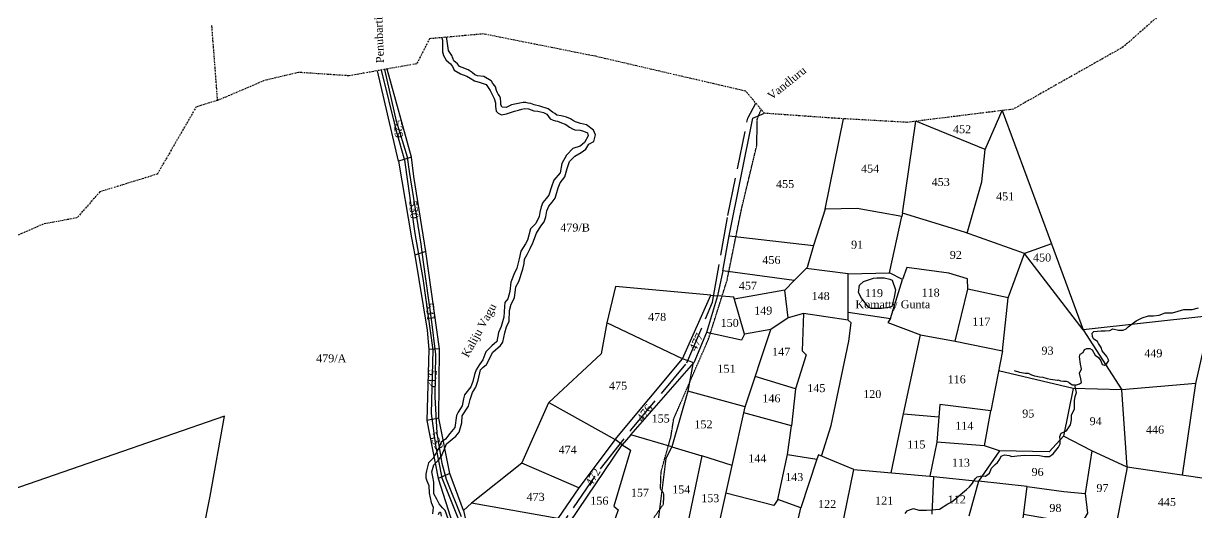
# Model space of a CAD drawing. Header units: millimetres. Extents: x 1039 to 3150, y 234 to 1226.
# Drawn here: x 2108.7 to 2477.6, y 735.9 to 889.7 of the extents above; entities that cross this region are included whole.
import ezdxf

# ---------------------------------------------------------------- set-up
doc = ezdxf.new("R2010")
doc.units = ezdxf.units.MM
doc.header["$MEASUREMENT"] = 0
for name, pattern in [('ACAD_ISO02W100', [15, 12, -3]), ('ACAD_ISO07W100', [3, 0, -3]), ('BORDER', [1.75, 0.5, -0.25, 0.5, -0.25, 0, -0.25])]:
    doc.linetypes.add(name, pattern=pattern)
for name, color, linetype in [('CARTTRACK', 30, 'ACAD_ISO02W100'), ('NALA', 4, 'Continuous'), ('SURVEY_BND', 7, 'Continuous'), ('WATER_BODY', 4, 'Continuous')]:
    doc.layers.add(name, color=color, linetype=linetype)
for name, color, linetype, lineweight in [('FOOTPATH', 150, 'ACAD_ISO07W100', 30), ('ROAD', 1, 'Continuous', 25), ('VILL_BOUNDARY', 6, 'BORDER', 30)]:
    doc.layers.add(name, color=color, linetype=linetype, lineweight=lineweight)
doc.styles.get("Standard").update_dxf_attribs({"font": 'TIMES.TTF'})

msp = doc.modelspace()

# ---------------------------------------------------------------- linework, layer by layer
at = {"layer": 'CARTTRACK'}
msp.add_lwpolyline([(2256.35, 693.19), (2262.9, 711), (2273.17, 725.08), (2290.15, 749.64), (2299.71, 761.83), (2317.32, 782.97), (2325.38, 802.09), (2330.2, 829.34), (2336.45, 859.99), (2338.97, 864.69)], dxfattribs=at)
at = {"layer": 'FOOTPATH', "ltscale": 0.002}
msp.add_lwpolyline([(2285.61, 643.89), (2288.55, 650.73), (2289.99, 665.73), (2293.88, 679.51), (2296.18, 693.69), (2300.25, 703.06), (2300.52, 712.95), (2304.33, 722.28), (2308.22, 728.11), (2305.92, 730.41), (2307.07, 734.47), (2309.98, 738.53), (2310.07, 741.89), (2309.01, 743.3), (2309.2, 748.75), (2312.29, 759.7), (2313.18, 765.36), (2324.13, 790.49), (2329.94, 808.9), (2334.44, 831.11), (2339.29, 851.36), (2339.45, 859.59), (2340.64, 862.72)], dxfattribs=at)
at = {"layer": 'NALA'}
for points in [[(2240.22, 885.26), (2240.49, 884.49), (2240.46, 880.78), (2240.84, 879.65), (2241.67, 878.15), (2242.98, 877.02), (2243.63, 876.16), (2244.17, 875.04), (2246.16, 873.87), (2246.97, 873.55), (2248.12, 873.2), (2249.17, 872.5), (2250.54, 871.7), (2252.28, 871.11), (2254.24, 870.55), (2255.45, 868.62), (2256.72, 866.16), (2257.15, 864.77), (2257.15, 863.59), (2257.31, 862.19), (2257.95, 861.55), (2259.05, 861.01), (2260.56, 861.33), (2261.82, 861.68), (2263.16, 862.17), (2264.34, 862.51), (2265.39, 862.81), (2266.41, 863), (2267.51, 862.86), (2269.2, 862.22), (2270.49, 862.14), (2272.26, 861.74), (2273.31, 861.18), (2274.3, 859.78), (2275.22, 859.28), (2275.95, 859.15), (2276.59, 858.96), (2277.91, 858.48), (2279.04, 858.05), (2279.55, 857.7), (2280.4, 857.14), (2281.32, 856.55), (2282.1, 856.28), (2283.71, 856.17), (2284.81, 855.85), (2286.07, 855.31), (2286.26, 854.35), (2285.13, 852.34), (2283.73, 851.18), (2281.4, 850.41), (2279.49, 848.28), (2278.04, 845.73), (2277.47, 842.78), (2275.46, 840.39), (2274.7, 838.39), (2273.95, 835.76), (2273.04, 834.63), (2271.99, 833.4), (2271.53, 832.06), (2271.08, 830.32), (2270.86, 828.96), (2269.84, 826.84), (2268.18, 825.12), (2267.21, 821.53), (2266.54, 820.39), (2265.14, 818.08), (2264.55, 815.67), (2263.8, 812.81), (2262.86, 810.75), (2262.37, 809.44), (2261.97, 808.36), (2261.67, 805.43), (2261.03, 803.12), (2260.04, 801.91), (2260.01, 800.68), (2259.72, 797.4), (2258.88, 794.42), (2258.05, 792.52), (2257.51, 789.68), (2255.96, 788.31), (2254.13, 786.41), (2253.11, 783.97), (2252.09, 782.42), (2251.09, 780.76), (2250.58, 779.34), (2249.96, 777.12), (2249.4, 775.45), (2247.41, 772.91), (2247.12, 771.62), (2246.66, 769.5), (2245.35, 767.44), (2244.92, 766.4), (2244.3, 762.67), (2242.77, 760.74), (2241.45, 759.02), (2240.08, 758.06), (2239.36, 756.11), (2237.56, 752.97), (2236.08, 751.5), (2235.43, 748.97), (2235.22, 747.92), (2235.22, 746.77), (2235.57, 745.91), (2236.13, 744.43), (2236.29, 741.94), (2236.94, 739.02), (2237.5, 737.63), (2237.29, 735.51)], [(2242.29, 733.96), (2241.33, 736.55), (2240.52, 737.41), (2239.4, 738.68), (2238.64, 740.14), (2237.8, 741.79), (2237.73, 743.15), (2237.73, 745.41), (2237.39, 747.16), (2237.1, 748.7), (2237.75, 750.85), (2239.16, 752.26), (2240.18, 753.66), (2241.3, 756.5), (2241.74, 757.47), (2244.64, 759.96), (2245.71, 761.18), (2246.52, 764.13), (2246.62, 766.29), (2248.69, 769.39), (2249.19, 771.42), (2249.92, 773.63), (2250.93, 775.38), (2251.69, 777.54), (2252.45, 780.76), (2253.15, 781.54), (2254.27, 782.45), (2256.25, 786.34), (2258.66, 788.43), (2259.49, 789.52), (2260.04, 792.42), (2260.59, 794.33), (2261.42, 796.13), (2261.58, 799.44), (2262.05, 801.41), (2263.1, 803.41), (2263.57, 806.85), (2264.5, 808.6), (2265.76, 812.42), (2266.15, 814.27), (2266.23, 815.62), (2267.06, 817.08), (2268, 818.92), (2268.91, 820.72), (2269.98, 823.74), (2271.39, 825.97), (2272.44, 827.35), (2272.93, 828.91), (2273.25, 830.84), (2273.95, 832.26), (2274.94, 833.48), (2275.86, 834.81), (2276.8, 838.02), (2277.42, 839.6), (2278.89, 841.47), (2279.69, 844.1), (2280.42, 846.32), (2282.07, 848.04), (2284.03, 849.17), (2285.57, 850.16), (2286.45, 851.72), (2288.04, 852.56), (2288.56, 854.72), (2287.99, 856.18), (2285.72, 857.83), (2283.84, 858.22), (2282.25, 858.82), (2281.39, 859.34), (2280.77, 859.73), (2279.41, 860.23), (2277.79, 860.7), (2276.44, 860.88), (2275.78, 861.38), (2275.03, 861.87), (2274.11, 862.57), (2273.67, 862.91), (2271.05, 863.76), (2269.25, 864.1), (2268.28, 864.52), (2267.37, 864.7), (2266.72, 864.86), (2265.88, 864.86), (2262.21, 864.18), (2260.54, 863.29), (2259.21, 863.4), (2258.84, 864.18), (2258.84, 865.01), (2258.76, 866.21), (2258.4, 866.94), (2258.01, 867.51), (2257.72, 867.93), (2257.43, 868.61), (2257.15, 869.75), (2256.91, 870.12), (2256.26, 870.87), (2255.9, 871.55), (2255.74, 871.68), (2253.43, 873.01), (2251.53, 873.27), (2250.59, 873.53), (2249.78, 874.31), (2248.55, 875.17), (2246.7, 875.85), (2245.84, 876.18), (2245.14, 877.04), (2244.07, 877.98), (2243.44, 879.62), (2242.32, 881.26), (2241.8, 884.91), (2241.74, 885.4)], [(2439.52, 775.99), (2440.73, 776.39), (2441.42, 776.84), (2441.17, 778), (2440.71, 779.71), (2441.38, 781.11), (2441.02, 782.57), (2440.77, 784.92), (2441, 785.67), (2441.95, 786.26), (2442.31, 787.17), (2443.01, 787.48), (2443.96, 787.51), (2444.7, 787.08), (2445.67, 785.37), (2446.77, 784.65), (2447.51, 783.62), (2447.89, 782.48), (2448.61, 782.26), (2449.34, 782.79), (2450, 783.68), (2449.32, 784.97), (2447.87, 786.8), (2447.53, 787.84), (2446.7, 789.04), (2446.37, 789.66), (2445.54, 790.21), (2445.2, 790.57), (2444.84, 791.29), (2444.7, 792.27), (2445.25, 792.8), (2447.53, 793.03), (2448.82, 793.06), (2450.27, 793.18), (2451.25, 793.63), (2453.06, 793.25), (2454.52, 793.29), (2455.47, 793.73), (2456.09, 794.28), (2458.59, 796.15), (2460.47, 797.11), (2462.46, 797.76), (2464.02, 797.72), (2465.77, 798), (2467.74, 798.74), (2469.98, 798.74), (2473.51, 799.77), (2476.13, 799.77), (2478.14, 800.3)], [(2385.96, 735.59), (2386.55, 736.45), (2387.33, 736.77), (2388.53, 737.17), (2390.29, 736.66), (2391.22, 736.62), (2392.65, 736.64), (2394.26, 736.71), (2396.75, 736.98), (2399.39, 738.62), (2400.59, 739.24), (2405.24, 743.12), (2406.17, 743.94), (2407.08, 745.17), (2407.97, 746.46), (2408.54, 747.09), (2410.01, 747.4), (2411.24, 747.32), (2412.42, 748.33), (2413.08, 749.83), (2414.19, 750.98), (2415, 751.59), (2415.72, 752.65), (2416.16, 753.58), (2417.22, 754.04), (2418.65, 753.83), (2419.52, 753.51), (2421.2, 753.7), (2423.46, 753.89), (2428.15, 753.79), (2429.73, 753.47), (2431.34, 753.51), (2432.44, 754.36), (2434.18, 756.44), (2434.7, 757.48), (2434.68, 758.79), (2434.56, 759.85), (2434.96, 760.86), (2436.63, 761.62), (2437.92, 763.43), (2438.19, 765.04), (2438.19, 766.64), (2439.14, 768.4), (2439.23, 771.07), (2439.44, 772.38), (2439.8, 773.61), (2439.42, 775.58), (2439.52, 775.99), (2438.44, 775.95), (2437.58, 776.54), (2437.26, 776.86), (2436.63, 777.11), (2435.68, 777.13), (2434.85, 777.22), (2434.13, 777.55), (2433.87, 777.43), (2431.69, 777.76), (2430.66, 777.91), (2429.37, 778.42), (2428.14, 778.44), (2426.69, 778.74), (2425.8, 779.12), (2425.18, 779.39), (2424.68, 779.58), (2423.64, 779.63), (2421.97, 779.92), (2420.34, 780.49)], [(2239.23, 735.23), (2239.55, 736.01), (2239.86, 735.99), (2240.1, 734.74)]]:
    msp.add_lwpolyline(points, dxfattribs=at)
at = {"layer": 'ROAD'}
for points in [[(2221.17, 875.07), (2225.86, 855.95), (2228.49, 846.76), (2231.82, 823.63), (2234.25, 809.48), (2237.44, 787.11), (2236.86, 767.01), (2238.24, 756.97), (2240.31, 746.76), (2246.14, 732.16)], [(2246.47, 734.51), (2241.75, 746.29), (2240.38, 751.35), (2238.81, 760.89), (2238.17, 772.3), (2238.37, 785.57), (2237, 796.71), (2234.5, 814.69), (2233.73, 820.36), (2230.12, 843.13), (2229.52, 847.66), (2226.02, 859.01), (2222.29, 875.26)]]:
    msp.add_lwpolyline(points, dxfattribs=at)
at = {"layer": 'SURVEY_BND'}
for points in [[(2226.69, 846.43), (2220, 874.86)], [(2230.76, 847.72), (2223.06, 875.4)], [(2330.6, 822.93), (2338.06, 859.94), (2341.69, 861.48)], [(2360.81, 831.29), (2366.52, 859.75)], [(2411.07, 850.07), (2416.46, 862.34), (2431.95, 820.38), (2423.45, 817.33)], [(2385.12, 830.07), (2389.28, 858.96)], [(2405.39, 823.8), (2410.02, 839.93), (2411.07, 850.07), (2389.28, 858.96)], [(2235.19, 818.02), (2231.46, 841.64), (2230.76, 847.72), (2226.69, 846.43), (2230.76, 822.3), (2231.78, 816.81)], [(2368, 810.95), (2380.97, 811.31), (2384.85, 828.97), (2370.89, 831.55), (2360.81, 831.29), (2357.13, 819.9)], [(2418.34, 803.38), (2423.45, 817.33), (2404.63, 824.07), (2385.12, 830.07), (2384.85, 828.97)], [(2328.63, 811.88), (2330.6, 822.93), (2357.13, 819.9), (2355.12, 812.99), (2351.09, 808.83)], [(2431.95, 820.38), (2441.87, 793.4), (2423.45, 817.33)], [(2239.5, 787.35), (2235.19, 818.02), (2231.78, 816.81), (2235.66, 793.27), (2236.17, 787.23)], [(2348.09, 805.8), (2351.09, 808.83), (2328.63, 811.88), (2326.89, 804.04)], [(2368, 796.38), (2368, 810.95), (2354.81, 812.67)], [(2401.66, 789.76), (2405.66, 806.14), (2405.59, 809.43), (2399.65, 811.24), (2386.46, 812.99), (2385.11, 809.17)], [(2368, 798.91), (2381.36, 796.91), (2385.11, 809.17), (2380.97, 811.31)], [(2324.79, 804.29), (2294.84, 806.97), (2292.16, 795.53)], [(2315.97, 784.2), (2324.79, 804.29), (2326.89, 804.04)], [(2349.12, 797.1), (2348.09, 805.8), (2332.23, 803.03)], [(2416.51, 786.71), (2418.34, 803.38), (2405.66, 806.14)], [(2335.41, 792.05), (2332.04, 803.69), (2326.89, 804.04), (2323.51, 792.49)], [(2354.01, 798.5), (2349.12, 797.1), (2343.74, 793.45)], [(2359.68, 753.59), (2362.71, 763.32), (2368.21, 789.77), (2368.94, 795.55), (2368, 796.38), (2354.01, 798.5), (2353.54, 786.75), (2354.78, 785.45), (2351.51, 774.84), (2350.24, 763.21)], [(2381.36, 796.91), (2380.52, 795.68), (2390.73, 791.74)], [(2477.35, 776.45), (2480.17, 788.92), (2480.75, 797.65), (2441.87, 793.4)], [(2294.73, 758.88), (2315.97, 784.2), (2292.16, 795.53), (2290.31, 785.82), (2273.88, 770.54)], [(2335.66, 769.11), (2343.74, 793.45), (2335.41, 792.05), (2334.51, 790.07), (2323.51, 792.49), (2319.48, 783.03)], [(2441.87, 793.4), (2454.07, 774.47), (2438.81, 774.86), (2415.3, 780.47)], [(2385.45, 766.97), (2390.73, 791.74), (2401.66, 789.76), (2416.51, 786.71), (2412.87, 767.85)], [(2239.3, 765.57), (2239.5, 787.35), (2236.17, 787.23), (2235.58, 764.83)], [(2299.74, 760.37), (2319.48, 783.03), (2315.97, 784.2)], [(2319.13, 782.64), (2317.58, 774.03), (2312.6, 756.52)], [(2351.51, 774.84), (2338.83, 778.68)], [(2438.81, 774.86), (2435.71, 759.95)], [(2473.14, 747.6), (2477.35, 776.45), (2454.07, 774.47)], [(2331.53, 750.72), (2335.66, 769.11), (2317.58, 774.03)], [(2455.76, 750.14), (2454.07, 774.47)], [(2265.4, 751.46), (2273.88, 770.54), (2294.73, 758.88)], [(2345.93, 739.95), (2348.94, 754.2), (2350.24, 763.21), (2335.24, 767.27)], [(2410.92, 756.92), (2412.87, 767.85), (2396.8, 769.88), (2395.89, 758.03)], [(2138.58, 596.72), (2149.35, 652.8), (2157.9, 692.87), (2167.41, 741.07), (2171.9, 766.24), (2078.07, 733.71)], [(2242.75, 748.18), (2239.3, 765.57), (2235.58, 764.83), (2239.07, 746.61)], [(2381.56, 748.42), (2385.45, 766.97), (2396.5, 766.05)], [(2305.34, 723.8), (2308.25, 732.78), (2310.76, 752.85), (2312.6, 756.52), (2299.74, 760.37), (2296.96, 757.16), (2299.18, 755.81), (2299.54, 755.52), (2294.32, 737.94), (2295.73, 736.76), (2292.84, 728.55)], [(2444.68, 755.3), (2435.71, 759.95), (2431.23, 754.98), (2415.64, 755.26), (2408.98, 745.72)], [(2296.96, 757.16), (2294.73, 758.88), (2283.3, 743.65), (2276.73, 734.01)], [(2280.39, 732.64), (2296.96, 757.16)], [(2312.6, 756.52), (2321.97, 753.7), (2317.2, 730.62), (2308.25, 732.78)], [(2415.64, 755.26), (2410.92, 756.92), (2395.89, 758.03), (2393.66, 747.36)], [(2326.57, 728.02), (2331.53, 750.72), (2321.97, 753.7)], [(2348.94, 754.2), (2358.13, 752.67), (2353.18, 737.42)], [(2365.63, 728.88), (2369.8, 749.44), (2360.7, 753.17), (2358.67, 754.01), (2358.13, 752.67)], [(2455.76, 750.14), (2444.68, 755.3), (2442.56, 741.88)], [(2283.3, 743.65), (2265.4, 751.46), (2249.62, 738.88)], [(2369.8, 749.44), (2394.85, 747.26), (2394.28, 735.36)], [(2482.21, 729.5), (2484.99, 745.9), (2471.5, 747.84), (2455.76, 750.14), (2452.51, 733.16)], [(2247.03, 736.56), (2242.75, 748.18), (2239.07, 746.61), (2243.68, 732.13)], [(2394.85, 747.26), (2408.98, 745.72), (2405.97, 734.71)], [(2421.54, 722.47), (2424.33, 744.12), (2408.98, 745.72)], [(2339.06, 718.2), (2340.82, 725.46), (2350.52, 725.69), (2353.18, 737.42), (2345.93, 739.95), (2344.62, 738.14), (2329.61, 741.95)], [(2424.33, 744.12), (2435.81, 742.53), (2442.56, 741.88), (2443.27, 735.67), (2441.2, 732.18), (2423.19, 735.31)], [(2260.82, 710.22), (2276.73, 734.01), (2249.62, 738.88), (2247.03, 736.56), (2251.98, 714.65)]]:
    msp.add_lwpolyline(points, dxfattribs=at)
at = {"layer": 'VILL_BOUNDARY'}
for points in [[(2473.88, 899.4), (2454.51, 882.33), (2419.87, 862.76), (2386.49, 858.61), (2363.9, 859.9), (2341.69, 861.48), (2335.82, 868.42), (2288.57, 879.4), (2253.34, 886.43), (2236.37, 884.92), (2232.36, 877.05), (2211.01, 873.26), (2195.25, 874.33), (2184.45, 871.79), (2169.77, 865.5), (2163.04, 863.49), (2150.78, 842.33), (2132.73, 836.75), (2125.54, 828.58), (2114.94, 826.64), (2083.45, 812.73)], [(2169.77, 865.5), (2167.94, 889.27)]]:
    msp.add_lwpolyline(points, dxfattribs=at)
at = {"layer": 'WATER_BODY'}
msp.add_lwpolyline([(2382.44, 803.64), (2381.73, 800.74), (2380.3, 800.33), (2378.52, 800.08), (2375.3, 800.08), (2374.38, 800.49), (2372.19, 803.34), (2371.27, 805.07), (2371.58, 807.41), (2372.8, 808.59), (2376.02, 809.61), (2376.99, 809.76), (2379.33, 809.76), (2381.12, 809.35), (2381.83, 808.99), (2382.9, 805.99), (2382.44, 803.64)], dxfattribs=at)

# ---------------------------------------------------------------- texts
at = {"layer": 'SURVEY_BND'}
for s, height, rotation, p in [('Penubarti', 2.515, 92.1818, (2222.09, 877.31)), ('Vandluru', 2.515, 38.7716, (2343.92, 865.53)), ('529', 2.515, 275.2, (2225.09, 859.3)), ('530', 2.515, 275.2, (2229.95, 833.86)), ('531', 2.515, 274.4887, (2235.26, 801.75)), ('Kaliju Vagu', 2.5153, 61.1615, (2248.53, 784.44)), ('477', 2.515, 63.8988, (2320.13, 786.38)), ('532', 2.515, 264.492, (2236.23, 780.91)), ('476', 2.515, 53.5523, (2303.34, 764.17)), ('533', 2.515, 295.5854, (2236.11, 760.36)), ('472', 2.515, 59.3922, (2287.41, 743.96))]:
    msp.add_text(s, height=height, rotation=rotation, dxfattribs=at).set_placement(p)
for s, height, p in [('452', 2.515, (2400.99, 855.22)), ('454', 2.515, (2372.07, 842.84)), ('453', 2.515, (2394.27, 838.61)), ('455', 2.515, (2345.34, 837.97)), ('451', 2.515, (2414.53, 834.1)), ('479/B', 2.515, (2277.51, 824.29)), ('91', 2.515, (2368.94, 818.9)), ('456', 2.515, (2341.05, 814.09)), ('92', 2.515, (2399.97, 815.68)), ('450', 2.515, (2426.15, 814.85)), ('457', 2.515, (2333.67, 806.01)), ('148', 2.515, (2356.52, 802.73)), ('119', 2.515, (2373.28, 803.67)), ('118', 2.515, (2391.1, 803.83)), ('149', 2.515, (2338.47, 798.17)), ('Komatty Gunta', 2.5153, (2370.31, 800.13)), ('478', 2.515, (2305.11, 796.16)), ('150', 2.515, (2327.92, 794.3)), ('117', 2.515, (2407.04, 794.71)), ('479/A', 2.515, (2200.74, 783.15)), ('147', 2.515, (2344.11, 785.21)), ('93', 2.515, (2428.8, 785.58)), ('449', 2.515, (2461.12, 784.74)), ('151', 2.515, (2326.92, 779.89)), ('116', 2.515, (2399.29, 776.56)), ('475', 2.515, (2292.84, 774.55)), ('145', 2.515, (2355.17, 773.77)), ('146', 2.515, (2341.04, 770.57)), ('120', 2.515, (2372.76, 771.9)), ('95', 2.515, (2422.75, 765.78)), ('155', 2.515, (2306.22, 764.22)), ('152', 2.515, (2319.68, 762.39)), ('114', 2.515, (2401.69, 761.92)), ('94', 2.515, (2443.94, 763.38)), ('446', 2.515, (2461.66, 760.72)), ('474', 2.515, (2276.98, 754.39)), ('115', 2.515, (2386.63, 756.06)), ('144', 2.515, (2336.61, 751.67)), ('113', 2.515, (2400.62, 750.33)), ('96', 2.515, (2425.68, 747.41)), ('143', 2.515, (2348.22, 745.8)), ('473', 2.515, (2266.91, 739.57)), ('157', 2.515, (2299.69, 740.91)), ('154', 2.515, (2312.68, 741.91)), ('153', 2.515, (2321.81, 739.15)), ('97', 2.515, (2446.07, 742.35)), ('156', 2.515, (2286.95, 738.36)), ('122', 2.515, (2358.56, 737.33)), ('121', 2.515, (2376.49, 738.4)), ('112', 2.515, (2399.32, 738.76)), ('98', 2.515, (2431.28, 736.09)), ('445', 2.515, (2465.39, 737.95))]:
    msp.add_text(s, height=height, dxfattribs=at).set_placement(p)

doc.saveas('drawing.dxf')
